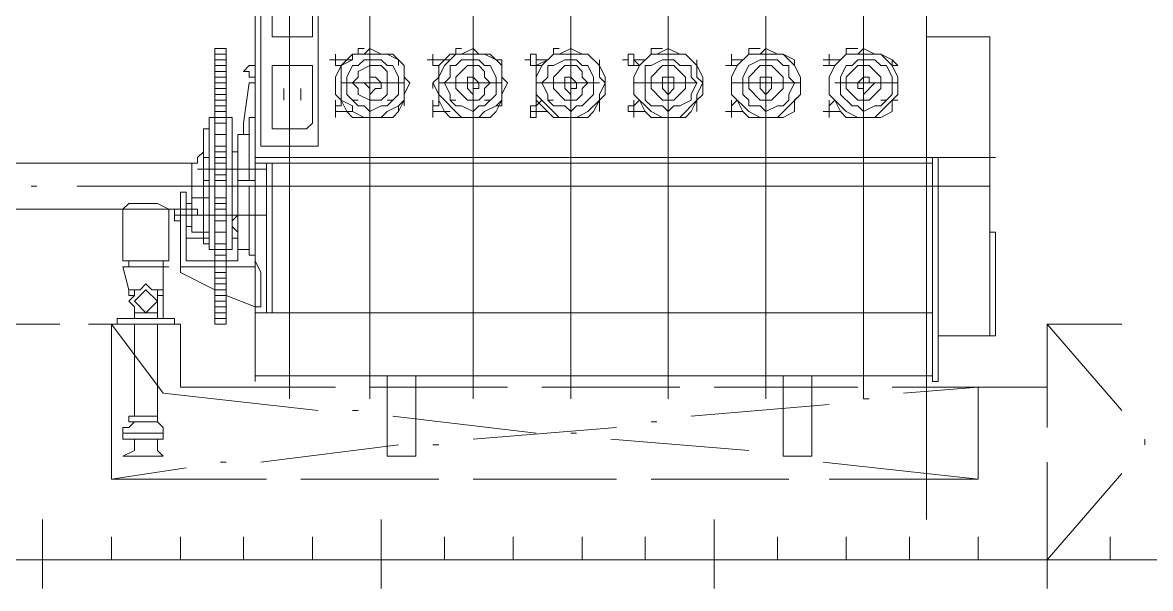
# Model space of a CAD drawing. Header units: millimetres. Extents: x -1005 to 294628, y -1154 to 182592.
# Drawn here: x 26256 to 39790, y -259 to 6525 of the extents above; entities that cross this region are included whole.
import ezdxf

# ---------------------------------------------------------------- set-up
doc = ezdxf.new("R2010")
doc.units = ezdxf.units.MM
doc.layers.add('PDF_Geomertry', color=7, linetype='Continuous')

msp = doc.modelspace()

# ---------------------------------------------------------------- linework, layer by layer
at = {"layer": 'PDF_Geomertry', "lineweight": 5}
for points in [[(30423, 15169), (30423, 2014)], [(31663, 14756), (31663, 2014)], [(32834, 14756), (32834, 2014)], [(34005, 14756), (34005, 2014)], [(35175, 14756), (35175, 2014)], [(36346, 14756), (36346, 2014), (36415, 2014)], [(37104, 12070), (37104, 567)], [(37930, 4907), (37930, 4907), (29046, 4907), (37104, 4907), (37104, 10623)], [(29046, 4907), (29046, 4907), (29046, 8970)], [(29459, 2014), (29459, 8970)], [(37242, 4907), (37930, 4907), (37104, 4907), (37104, 6422)], [(29046, 4907), (29046, 6353), (29046, 4562), (28839, 4562)], [(29046, 6353), (29046, 6353), (29046, 6215)], [(29252, 6353), (29252, 6353)], [(29734, 6353), (29734, 6353)], [(37862, 6353), (37862, 6353)], [(28563, 6215), (28563, 6215), (28701, 6215), (28701, 6215)], [(28563, 6146), (28701, 6146)], [(30010, 6146), (30010, 6077), (30010, 6146), (30010, 6077), (30010, 6146), (30010, 6009), (30010, 6146), (30010, 6009), (30079, 6009)], [(30354, 6215), (30354, 6215), (30285, 6215)], [(30285, 6215), (30285, 6146)], [(30423, 5320), (30423, 6215)], [(31181, 6077), (31181, 6146), (31181, 6077), (31181, 6146), (31181, 6009), (31181, 6146), (31181, 6009), (31250, 6009)], [(31181, 6146), (31181, 6146)], [(31525, 6215), (31525, 6215), (31456, 6215), (31456, 6146)], [(31663, 5320), (31663, 6215)], [(32489, 6009), (32420, 6009), (32420, 6146), (32420, 6009), (32352, 6009), (32352, 6146), (32420, 6146), (32352, 6146), (32420, 6146), (32420, 6077), (32420, 6077)], [(32352, 6146), (32352, 6077)], [(32696, 6215), (32696, 6215), (32627, 6215), (32627, 6146)], [(32834, 5320), (32834, 6215)], [(33936, 6215), (33936, 6215), (33798, 6215), (33798, 6146)], [(34005, 5320), (34005, 6215)], [(34831, 6009), (34762, 6009), (34762, 6146), (34762, 6009), (34762, 6146), (34762, 6077), (34762, 6077), (34762, 6146), (34762, 6077), (34762, 6146)], [(35107, 6215), (35107, 6215), (34969, 6215), (34969, 6146)], [(35175, 5320), (35175, 6215)], [(35933, 6077), (35933, 6146), (35933, 6009), (35933, 6146), (35933, 6009), (36002, 6009)], [(35933, 6146), (35933, 6146)], [(36277, 6215), (36277, 6215), (36140, 6215)], [(36140, 6215), (36140, 6146)], [(36346, 5320), (36346, 6215)], [(28908, 5182), (28908, 5182), (28908, 5320), (28977, 5802), (29046, 5802), (29046, 5871), (28977, 5871), (28977, 5940), (28908, 5940), (28977, 6009), (28977, 6009)], [(29046, 6009), (29046, 6009), (28977, 6009)], [(29252, 6009), (29252, 6009)], [(30010, 6077), (30010, 6077), (30079, 6077), (30010, 6077), (30216, 6077)], [(30079, 6077), (30079, 6077)], [(30216, 6009), (30285, 6009)], [(30423, 6009), (30423, 5940)], [(30699, 6009), (30630, 6009)], [(30836, 6009), (30836, 6009), (30767, 6077)], [(30767, 6077), (30767, 6009)], [(31181, 6077), (31181, 6077), (31112, 6077), (31112, 6077), (31181, 6077), (31387, 6077)], [(31181, 6009), (31181, 6009)], [(31387, 6009), (31456, 6009)], [(31663, 6009), (31663, 5940)], [(31869, 6009), (31801, 6009)], [(32007, 6077), (31938, 6077)], [(32007, 6009), (32007, 6009), (32007, 6077)], [(32007, 6009), (32007, 6009)], [(32352, 6009), (32420, 6009), (32420, 6009)], [(32420, 6077), (32420, 6077), (32558, 6077)], [(32558, 6009), (32627, 6009)], [(32834, 6009), (32834, 5940)], [(33040, 6009), (33040, 6009)], [(33178, 6009), (33178, 6009), (33178, 6077)], [(33178, 6077), (33178, 6009)], [(33591, 6009), (33591, 6009), (33522, 6009)], [(33591, 6077), (33591, 6077), (33729, 6077)], [(33591, 6009), (33591, 6009)], [(33798, 6009), (33798, 6009)], [(34005, 6009), (34005, 5940)], [(34211, 6009), (34211, 6009)], [(34349, 6009), (34349, 6009), (34349, 6077)], [(34349, 6077), (34349, 6009), (34349, 6009)], [(34349, 6009), (34349, 6009)], [(34693, 6077), (34693, 6077)], [(34762, 6077), (34762, 6077), (34900, 6077)], [(34969, 6009), (34969, 6009)], [(35175, 6009), (35175, 6009)], [(35382, 6009), (35382, 6009)], [(35520, 6009), (35520, 6009), (35520, 6077)], [(35520, 6077), (35520, 6009)], [(35933, 6077), (35933, 6077), (36071, 6077)], [(35933, 6009), (35933, 6009)], [(36140, 6009), (36140, 6009)], [(36346, 6009), (36346, 5940)], [(36622, 6009), (36553, 6009)], [(36691, 6009), (36760, 6009), (36691, 6077), (36691, 6077)], [(28563, 5940), (28701, 5940)], [(28563, 5733), (28701, 5733)], [(29046, 5802), (29046, 5802)], [(30010, 5802), (30010, 5802), (30010, 5733), (30010, 5733)], [(30010, 5802), (30010, 5802), (30010, 5733)], [(30079, 5802), (30836, 5802)], [(31181, 5733), (31181, 5733), (31181, 5802), (31181, 5802)], [(31181, 5802), (31181, 5802), (31181, 5733)], [(31250, 5802), (32007, 5802)], [(32420, 5802), (32420, 5802), (33178, 5802)], [(32420, 5802), (32420, 5802), (32420, 5733)], [(32420, 5733), (32420, 5733)], [(33591, 5802), (33591, 5802), (34349, 5802)], [(33591, 5802), (33591, 5802), (33591, 5733)], [(33591, 5733), (33591, 5733), (33591, 5802), (33591, 5802)], [(33591, 5802), (33591, 5802)], [(34762, 5802), (34762, 5802), (35589, 5802)], [(34762, 5802), (34762, 5802), (34762, 5733)], [(34762, 5733), (34762, 5733), (34762, 5802), (34762, 5802)], [(34762, 5802), (34762, 5802)], [(35933, 5733), (35933, 5733), (35933, 5802), (35933, 5802)], [(35933, 5802), (35933, 5802), (35933, 5733)], [(36002, 5802), (36760, 5802)], [(28563, 5664), (28701, 5664)], [(28563, 5595), (28701, 5595)], [(30010, 5595), (30010, 5389), (30010, 5458), (30010, 5458)], [(30010, 5526), (30010, 5526), (30079, 5526), (30079, 5595)], [(30216, 5595), (30285, 5595)], [(30699, 5595), (30630, 5595)], [(30767, 5458), (30767, 5526), (30836, 5595), (30836, 5595)], [(31181, 5595), (31181, 5389), (31181, 5458), (31181, 5458)], [(31181, 5526), (31181, 5526), (31250, 5526), (31250, 5595)], [(31387, 5595), (31456, 5595)], [(31869, 5595), (31801, 5595)], [(31938, 5526), (32007, 5526), (32007, 5595), (32007, 5595)], [(32420, 5595), (32420, 5389), (32420, 5458), (32558, 5458)], [(32420, 5526), (32420, 5526), (32489, 5595)], [(32558, 5595), (32627, 5595)], [(33040, 5595), (33040, 5595)], [(33660, 5595), (33591, 5526), (33591, 5458), (33729, 5458)], [(33591, 5595), (33591, 5389), (33591, 5458), (33591, 5389), (33591, 5458), (33591, 5389), (33591, 5458)], [(33798, 5595), (33798, 5595)], [(34211, 5595), (34211, 5595)], [(34349, 5458), (34349, 5526), (34349, 5595), (34349, 5526), (34349, 5595), (34349, 5595)], [(34762, 5595), (34762, 5389), (34762, 5458), (34693, 5458), (34762, 5458), (34900, 5458)], [(34762, 5526), (34762, 5526), (34831, 5595)], [(34969, 5595), (34969, 5595)], [(35382, 5595), (35382, 5595)], [(35520, 5458), (35520, 5526), (35520, 5595), (35520, 5595)], [(35933, 5595), (35933, 5389), (35933, 5458), (35864, 5458), (35933, 5458), (36071, 5458)], [(35933, 5526), (35933, 5526), (36002, 5595)], [(36140, 5595), (36140, 5595)], [(36622, 5595), (36553, 5595)], [(28563, 5526), (28701, 5526)], [(28563, 5458), (28701, 5458)], [(30010, 5458), (30010, 5458), (30216, 5458)], [(31181, 5526), (31181, 5526)], [(31181, 5458), (31181, 5458), (31387, 5458)], [(31181, 5458), (31181, 5389)], [(32352, 5526), (32352, 5526)], [(32352, 5458), (32352, 5389), (32420, 5389), (32420, 5458), (32420, 5389)], [(33178, 5526), (33178, 5526), (33178, 5458)], [(33522, 5458), (33591, 5458), (33522, 5458), (33522, 5526), (33591, 5526), (33591, 5526)], [(35933, 5526), (35933, 5526)], [(28701, 5389), (28563, 5389), (28701, 5389), (28770, 5389), (28770, 3805), (28701, 3805), (28563, 3805), (28495, 3805), (28495, 5389), (28563, 5389)], [(28563, 5320), (28701, 5320)], [(28977, 4631), (28977, 5389), (29046, 5389)], [(30354, 5389), (30354, 5389), (30285, 5389), (30285, 5389)], [(31525, 5389), (31525, 5389)], [(32627, 5389), (32696, 5389), (32696, 5389)], [(32627, 5389), (32627, 5389)], [(33798, 5389), (33798, 5389), (33936, 5389)], [(33936, 5389), (33936, 5389)], [(34969, 5389), (34969, 5389), (35107, 5389)], [(35107, 5389), (35107, 5389)], [(36277, 5389), (36277, 5389), (36140, 5389), (36140, 5389)], [(28977, 5182), (28839, 5182), (28839, 3805), (28977, 3805), (28977, 4562), (28977, 3736), (29046, 3736), (29046, 4907), (29046, 3667), (29046, 3667)], [(28563, 5044), (28701, 5044)], [(28426, 4975), (28357, 4907), (28357, 4838), (28288, 4838), (28288, 4287), (23604, 4287)], [(28839, 4975), (28839, 4975), (28839, 4149), (28839, 3736), (28839, 3667), (28701, 3667), (28563, 3667), (28219, 3667), (28219, 3736), (28219, 4493), (28150, 4493), (28150, 3529), (28563, 3322), (28701, 3322)], [(28495, 4631), (28426, 4631), (28426, 4700), (28426, 4838), (28426, 4907), (28495, 4907)], [(28426, 4631), (28426, 4907)], [(28563, 4975), (28701, 4975)], [(28563, 4907), (28701, 4907)], [(28770, 4975), (28839, 4975), (28839, 4975)], [(37173, 4907), (37173, 2220), (37242, 2220), (37242, 4907), (37242, 2703), (37242, 2703)], [(28288, 4838), (23604, 4838)], [(29183, 4769), (28357, 4769)], [(28701, 3254), (28563, 3254), (28701, 3254), (29046, 3116), (29114, 3116), (29114, 3185), (29114, 3529), (29046, 3667), (29046, 3047), (37173, 3047), (29252, 3047), (29252, 4838)], [(28563, 4838), (28701, 4838)], [(28563, 4769), (28701, 4769)], [(37173, 4838), (29046, 4838)], [(29183, 3047), (29183, 4838)], [(28563, 4700), (28701, 4700)], [(28563, 4631), (28701, 4631)], [(28977, 4562), (28839, 4562), (28839, 4631), (29046, 4631)], [(26428, 4562), (26359, 4562)], [(26910, 4562), (28563, 4562), (28701, 4562)], [(28495, 4562), (37862, 4562)], [(28150, 4424), (28150, 3942), (28150, 3942)], [(28150, 4424), (28150, 4424)], [(28150, 4356), (28150, 4356), (28150, 4080), (28150, 4011)], [(28288, 4356), (28288, 4080), (28219, 4080), (28219, 4080)], [(28219, 4356), (28219, 4356), (28288, 4356)], [(28563, 4424), (28701, 4424)], [(28563, 4356), (28701, 4356)], [(27461, 4287), (27737, 4287), (28012, 4287)], [(28150, 4287), (28081, 4287), (28081, 4149)], [(28081, 4287), (28081, 4287)], [(28081, 4218), (29183, 4218)], [(28219, 4287), (28219, 4287)], [(28426, 4218), (28357, 4218), (28357, 4287), (28288, 4287), (28288, 4287)], [(28495, 4287), (28495, 4287)], [(28563, 4287), (28701, 4287)], [(28563, 4218), (28701, 4218)], [(28839, 4011), (28839, 4011), (28770, 4080), (28770, 4149), (28839, 4218), (28839, 4149), (28839, 4149)], [(28150, 4149), (28081, 4149), (28081, 4149)], [(28219, 4149), (28219, 4149)], [(28288, 4149), (28288, 4149)], [(28495, 4149), (28495, 4149)], [(28563, 4149), (28701, 4149)], [(28219, 3942), (28219, 3942), (28495, 3942)], [(28770, 3942), (28839, 3942), (28839, 3942)], [(37862, 4011), (37930, 4011), (37930, 3942), (37930, 2840), (37930, 2771), (37862, 2771), (37862, 2771)], [(28563, 3873), (28701, 3873)], [(28563, 3805), (28701, 3805)], [(28977, 3805), (28977, 3805)], [(27530, 3598), (27530, 3667)], [(27944, 2978), (27944, 3254), (27944, 3322), (27944, 3598), (27944, 3667)], [(28563, 3736), (28701, 3736)], [(27530, 3322), (27461, 3598)], [(28012, 3598), (28012, 3598)], [(28563, 3598), (28701, 3598)], [(28563, 3529), (28701, 3529)], [(28563, 3391), (28701, 3391)], [(27599, 3322), (27530, 3322), (27530, 3254), (27599, 3254)], [(27875, 3322), (27944, 3322)], [(27875, 3254), (27944, 3254)], [(27599, 3116), (27599, 2978)], [(27875, 3116), (27875, 2978)], [(28563, 2978), (28701, 2978)], [(24982, 2909), (26704, 2909)], [(27048, 2909), (28150, 2909), (28150, 2152), (30010, 2152)], [(29183, 1050), (27324, 1050), (27324, 2909), (27944, 2083), (29803, 1876)], [(27599, 1807), (27599, 2909)], [(27875, 1807), (27875, 2909)], [(28563, 2909), (28563, 2909)], [(28701, 2909), (28701, 2909)], [(39446, 2909), (38550, 2909), (39446, 1876)], [(38550, 1669), (38550, 2909)], [(29046, 2634), (29046, 2427), (29046, 2427)], [(37242, 2634), (37242, 2634), (37242, 2427)], [(29046, 2220), (29046, 2220)], [(30974, 2289), (30974, 1325), (30630, 1325), (30630, 2289)], [(35726, 2289), (35726, 1325), (35382, 1325), (35382, 2289)], [(30423, 2152), (32076, 2152)], [(32489, 2152), (34142, 2152)], [(34556, 2152), (36277, 2152)], [(35933, 1050), (37724, 1050), (37724, 2152), (36828, 2083)], [(36691, 2152), (38550, 2152)], [(34280, 1807), (35933, 1945)], [(27530, 1738), (27530, 1807), (27875, 1807), (27875, 1738)], [(30216, 1876), (30285, 1876)], [(30699, 1807), (32420, 1601)], [(31663, 1532), (33385, 1669)], [(33798, 1738), (33867, 1738)], [(27461, 1601), (27944, 1601)], [(27875, 1532), (27875, 1394), (27944, 1325), (27461, 1325), (27599, 1394), (27599, 1532)], [(32834, 1601), (32903, 1601)], [(33316, 1532), (34969, 1394)], [(29114, 1256), (30767, 1463)], [(31181, 1463), (31250, 1463)], [(28632, 1256), (28701, 1256)], [(35382, 1325), (35451, 1325)], [(35864, 1256), (37724, 1050)], [(38550, 1256), (38550, 85), (39446, 1118)], [(27324, 1050), (28219, 1187)], [(29597, 1050), (31250, 1050)], [(31663, 1050), (33385, 1050)], [(33798, 1050), (35451, 1050)], [(26497, -259), (26497, 567)], [(30561, -259), (30561, 567)], [(34556, -259), (34556, 567)], [(38550, -259), (38550, 567)], [(27324, 85), (27324, 361)], [(28908, 85), (28908, 361)], [(29734, 85), (29734, 361)], [(31318, 85), (31318, 361)], [(32145, 85), (32145, 361)], [(33729, 85), (33729, 361)], [(35313, 85), (35313, 361)], [(36140, 85), (36140, 361)], [(36897, 85), (36897, 361)], [(37724, 85), (37724, 361)], [(39308, 85), (39308, 361)], [(21951, 85), (146547, 85)]]:
    msp.add_lwpolyline(points, dxfattribs=at)
for points in [[(29114, 7524), (29114, 5044), (29803, 5044), (29803, 7524)], [(29252, 6353), (29252, 7455)], [(29734, 6353), (29734, 7455)], [(37104, 6422), (37104, 4907)], [(29252, 6353), (29734, 6353)], [(37862, 6353), (37104, 6353)], [(37862, 4907), (37862, 6353)], [(28563, 6215), (28701, 6215), (28701, 2909), (28563, 2909)], [(28701, 6146), (28563, 6146)], [(30905, 5802), (30836, 5871), (30836, 6009), (30699, 6146), (30561, 6146), (30423, 6215), (30354, 6146), (30216, 6146), (30079, 6009), (30010, 5871), (30010, 5664), (30079, 5595), (30148, 5458), (30216, 5389), (30699, 5389), (30767, 5458), (30836, 5595), (30836, 5664), (30905, 5802)], [(30836, 5802), (30836, 6009), (30767, 6077), (30630, 6146), (30216, 6146), (30216, 6077), (30079, 6009), (30079, 5595), (30216, 5526), (30216, 5458), (30354, 5389), (30561, 5389), (30630, 5458), (30767, 5526), (30836, 5595), (30836, 5802)], [(32076, 5802), (32007, 5871), (32007, 6009), (31869, 6146), (31732, 6146), (31663, 6215), (31525, 6146), (31387, 6146), (31250, 6009), (31250, 5871), (31181, 5802), (31250, 5664), (31250, 5595), (31318, 5458), (31387, 5389), (31869, 5389), (31938, 5458), (32007, 5595), (32007, 5664), (32076, 5802)], [(32007, 5802), (32007, 6009), (31938, 6077), (31801, 6146), (31456, 6146), (31318, 6009), (31250, 5871), (31250, 5664), (31525, 5389), (31732, 5389), (31801, 5458), (31938, 5526), (32007, 5595), (32007, 5802)], [(33247, 5802), (33247, 5871), (33178, 6009), (33040, 6146), (32971, 6146), (32834, 6215), (32696, 6146), (32627, 6146), (32558, 6077), (32420, 6009), (32420, 5595), (32627, 5389), (33040, 5389), (33109, 5458), (33178, 5595), (33247, 5664), (33247, 5802)], [(33247, 5802), (33178, 5871), (33178, 6009), (33040, 6146), (32627, 6146), (32489, 6009), (32420, 5871), (32420, 5664), (32696, 5389), (32903, 5389), (33040, 5458), (33178, 5595), (33178, 5664), (33247, 5802)], [(33660, 6009), (33591, 6009), (33591, 6146), (33591, 6009), (33522, 6009), (33522, 6146), (33591, 6146), (33591, 6077)], [(34418, 5802), (34418, 5871), (34349, 6009), (34211, 6146), (34142, 6146), (34005, 6215), (33867, 6146), (33798, 6146), (33660, 6009), (33591, 5871), (33591, 5664), (33660, 5595), (33729, 5458), (33798, 5389), (34211, 5389), (34280, 5458), (34349, 5595), (34418, 5664), (34418, 5802)], [(34418, 5802), (34349, 5871), (34349, 6009), (34211, 6146), (33798, 6146), (33660, 6009), (33591, 5871), (33591, 5664), (33798, 5458), (33936, 5389), (34142, 5389), (34349, 5595), (34349, 5664), (34418, 5802)], [(35589, 5802), (35589, 5871), (35520, 6009), (35520, 6077), (35382, 6146), (35313, 6146), (35175, 6215), (35107, 6146), (34969, 6146), (34831, 6009), (34762, 5871), (34762, 5664), (34831, 5595), (34900, 5458), (34969, 5389), (35382, 5389), (35520, 5458), (35520, 5595), (35589, 5664), (35589, 5802)], [(35589, 5802), (35589, 5871), (35520, 6009), (35382, 6146), (34969, 6146), (34831, 6009), (34762, 5871), (34762, 5664), (34969, 5458), (35107, 5389), (35313, 5389), (35589, 5664), (35589, 5802)], [(36760, 5802), (36760, 5871), (36691, 6009), (36691, 6077), (36553, 6146), (36484, 6146), (36346, 6215), (36277, 6146), (36140, 6146), (36002, 6009), (35933, 5871), (35933, 5664), (36002, 5595), (36071, 5458), (36140, 5389), (36553, 5389), (36691, 5458), (36691, 5595), (36760, 5664), (36760, 5802)], [(36760, 5802), (36760, 5871), (36691, 6009), (36553, 6146), (36140, 6146), (36002, 6009), (35933, 5871), (35933, 5664), (36140, 5458), (36277, 5389), (36484, 5389), (36760, 5664), (36760, 5802)], [(35933, 6146), (35933, 6146)], [(28701, 6077), (28563, 6077)], [(28701, 6009), (28563, 6009)], [(29734, 6009), (29734, 5320), (29665, 5251), (29252, 5251), (29252, 5320), (29252, 6009), (29665, 6009)], [(29941, 6077), (30010, 6077), (29941, 6077)], [(30010, 6009), (30010, 6009)], [(30010, 6009), (30010, 6009)], [(30010, 6009), (30010, 6009)], [(30010, 6009), (30010, 6009)], [(30767, 5802), (30767, 5871), (30699, 6009), (30630, 6009), (30561, 6077), (30354, 6077), (30285, 6009), (30216, 6009), (30148, 5871), (30148, 5664), (30285, 5526), (30354, 5526), (30423, 5458), (30561, 5526), (30630, 5526), (30767, 5664), (30767, 5802)], [(30630, 5802), (30630, 5940), (30561, 6009), (30423, 6009), (30285, 5940), (30285, 5871), (30216, 5802), (30285, 5733), (30285, 5664), (30423, 5595), (30561, 5595), (30630, 5664), (30630, 5802)], [(30423, 5940), (30423, 6009)], [(30836, 6009), (30836, 6009)], [(31181, 6077), (31250, 6077)], [(31181, 6009), (31181, 6009)], [(31181, 6009), (31181, 6009)], [(31181, 6009), (31181, 6009)], [(31181, 6009), (31181, 6009)], [(31938, 5802), (31938, 5871), (31869, 6009), (31801, 6009), (31732, 6077), (31525, 6077), (31456, 6009), (31387, 6009), (31387, 5871), (31318, 5802), (31387, 5664), (31387, 5595), (31456, 5526), (31525, 5526), (31663, 5458), (31732, 5526), (31801, 5526), (31938, 5664), (31938, 5802)], [(31869, 5802), (31801, 5871), (31801, 5940), (31732, 6009), (31594, 6009), (31456, 5871), (31456, 5733), (31594, 5595), (31732, 5595), (31801, 5664), (31801, 5733), (31869, 5802)], [(31663, 5940), (31663, 6009)], [(32283, 6077), (32352, 6077), (32283, 6077)], [(32352, 6009), (32420, 6009)], [(32352, 6009), (32352, 6009)], [(32420, 6009), (32420, 6009)], [(33109, 5802), (33109, 5871), (33040, 6009), (32971, 6009), (32903, 6077), (32765, 6077), (32627, 6009), (32558, 6009), (32558, 5871), (32489, 5802), (32558, 5664), (32558, 5595), (32627, 5526), (32765, 5526), (32834, 5458), (32903, 5526), (32971, 5526), (33109, 5664), (33109, 5802)], [(33040, 5802), (32971, 5871), (32971, 5940), (32903, 6009), (32765, 6009), (32627, 5871), (32627, 5733), (32765, 5595), (32903, 5595), (32971, 5664), (32971, 5733), (33040, 5802)], [(32834, 5940), (32834, 6009)], [(33178, 6009), (33178, 6009)], [(33522, 6077), (33454, 6077), (33522, 6077)], [(33591, 6009), (33591, 6009)], [(33591, 6009), (33591, 6009)], [(34349, 5802), (34280, 5871), (34280, 6009), (34142, 6009), (34073, 6077), (33936, 6077), (33798, 6009), (33729, 6009), (33729, 5595), (33798, 5526), (33936, 5526), (34005, 5458), (34073, 5526), (34142, 5526), (34280, 5595), (34280, 5664), (34349, 5802)], [(34211, 5802), (34211, 5871), (34073, 6009), (33936, 6009), (33798, 5871), (33798, 5733), (33936, 5595), (34073, 5595), (34211, 5733), (34211, 5802)], [(34005, 5940), (34005, 6009)], [(34693, 6077), (34693, 6077)], [(34693, 6009), (34762, 6009)], [(34762, 6009), (34762, 6009)], [(34762, 6009), (34762, 6009)], [(34762, 6009), (34762, 6009)], [(35520, 5802), (35451, 5871), (35451, 6009), (35382, 6009), (35313, 6077), (35107, 6077), (34969, 6009), (34900, 5871), (34900, 5664), (34969, 5595), (34969, 5526), (35107, 5526), (35175, 5458), (35313, 5526), (35382, 5526), (35451, 5595), (35451, 5664), (35520, 5802)], [(35382, 5802), (35382, 5871), (35244, 6009), (35107, 6009), (34969, 5871), (34969, 5733), (35107, 5595), (35244, 5595), (35382, 5733), (35382, 5802)], [(35175, 5940), (35175, 6009)], [(35520, 6009), (35520, 6009)], [(35864, 6077), (35933, 6077), (35864, 6077)], [(35864, 6009), (35933, 6009)], [(35933, 6077), (35933, 6077)], [(35933, 6009), (35933, 6009)], [(35933, 6009), (35933, 6009)], [(36691, 5802), (36691, 5871), (36622, 6009), (36553, 6009), (36484, 6077), (36277, 6077), (36209, 6009), (36140, 6009), (36071, 5871), (36071, 5664), (36209, 5526), (36277, 5526), (36346, 5458), (36484, 5526), (36553, 5526), (36691, 5664), (36691, 5802)], [(36553, 5802), (36553, 5871), (36415, 6009), (36277, 6009), (36140, 5871), (36140, 5733), (36277, 5595), (36415, 5595), (36553, 5733), (36553, 5802)], [(36346, 5940), (36346, 6009)], [(28701, 5871), (28563, 5871)], [(30561, 5802), (30492, 5871), (30423, 5871), (30423, 5802), (30354, 5802), (30423, 5733), (30423, 5664), (30492, 5733), (30561, 5733), (30561, 5802)], [(31732, 5802), (31663, 5871), (31594, 5871), (31594, 5733), (31663, 5664), (31663, 5733), (31732, 5733), (31732, 5802)], [(32903, 5802), (32834, 5871), (32765, 5871), (32765, 5733), (32834, 5664), (32834, 5733), (32903, 5733), (32903, 5802)], [(34073, 5802), (34073, 5871), (33936, 5871), (33936, 5733), (34005, 5664), (34073, 5733), (34073, 5802)], [(35244, 5802), (35244, 5871), (35107, 5871), (35107, 5733), (35175, 5664), (35244, 5733), (35244, 5802)], [(36484, 5802), (36415, 5802), (36415, 5871), (36346, 5871), (36277, 5802), (36277, 5733), (36346, 5733), (36346, 5664), (36484, 5802)], [(28701, 5802), (28563, 5802)], [(29390, 5733), (29390, 5595), (29390, 5595), (29390, 5733)], [(29597, 5595), (29597, 5733), (29597, 5595)], [(30010, 5802), (30010, 5802)], [(30492, 5802), (30423, 5802), (30492, 5802)], [(31181, 5802), (31181, 5802)], [(31663, 5802), (31594, 5802), (31663, 5802)], [(32420, 5802), (32420, 5802)], [(32834, 5802), (32765, 5802), (32834, 5802)], [(34005, 5802), (33936, 5802), (34005, 5802)], [(35933, 5802), (35933, 5802)], [(30423, 5595), (30423, 5664), (30423, 5595)], [(30836, 5595), (30836, 5526)], [(31663, 5595), (31663, 5664), (31663, 5595)], [(32007, 5595), (32007, 5526)], [(32834, 5595), (32834, 5664), (32834, 5595)], [(33178, 5526), (33178, 5526), (33178, 5595)], [(34005, 5595), (34005, 5664), (34005, 5595)], [(35175, 5595), (35175, 5664), (35175, 5595)], [(35520, 5595), (35520, 5526)], [(36346, 5595), (36346, 5664), (36346, 5595)], [(36691, 5595), (36691, 5526), (36691, 5595), (36760, 5595)], [(30010, 5526), (30010, 5458)], [(30010, 5526), (30010, 5526)], [(30010, 5526), (30010, 5526)], [(30010, 5458), (30010, 5389)], [(30010, 5389), (30010, 5458)], [(31181, 5526), (31181, 5458)], [(31181, 5526), (31181, 5526)], [(31181, 5389), (31181, 5458)], [(31181, 5389), (31181, 5458)], [(32420, 5526), (32352, 5526)], [(32420, 5526), (32352, 5526), (32352, 5458), (32352, 5389), (32352, 5458), (32420, 5458)], [(32420, 5458), (32352, 5458)], [(33591, 5526), (33591, 5526)], [(34762, 5526), (34762, 5458)], [(34762, 5526), (34762, 5526)], [(34762, 5526), (34762, 5526)], [(34762, 5458), (34762, 5389)], [(34762, 5389), (34762, 5458)], [(35933, 5526), (35933, 5458)], [(35933, 5526), (35933, 5526)], [(35933, 5389), (35933, 5458), (35933, 5389)], [(30354, 5389), (30285, 5389)], [(31456, 5389), (31456, 5389), (31525, 5389)], [(32696, 5389), (32696, 5389)], [(33867, 5389), (33867, 5389)], [(35038, 5389), (35038, 5389)], [(36209, 5389), (36209, 5389)], [(28426, 5251), (28495, 5251), (28495, 3873), (28426, 3873), (28426, 5251)], [(28701, 5182), (28563, 5182)], [(37862, 2771), (37862, 4907)], [(27875, 4356), (28012, 4287), (28012, 3667), (27737, 3667), (27461, 3667), (27461, 4287), (27530, 4356), (27737, 4356)], [(28219, 4080), (28219, 4356)], [(28495, 4011), (28288, 4011), (28288, 4424), (28495, 4424)], [(28770, 4011), (28770, 4080)], [(28701, 4011), (28563, 4011)], [(27461, 3598), (28012, 3598)], [(28563, 3598), (28150, 3598)], [(29046, 3598), (28701, 3598)], [(27875, 3185), (27875, 3322), (27806, 3322), (27737, 3391), (27668, 3322), (27599, 3322), (27599, 3254), (27530, 3185), (27599, 3116), (27599, 3047), (27875, 3047), (27875, 3185)], [(28701, 3460), (28563, 3460)], [(27875, 3185), (27737, 3322), (27599, 3185), (27737, 3047), (27875, 3185)], [(28701, 3185), (28563, 3185)], [(28701, 3116), (28563, 3116)], [(28081, 2978), (27393, 2978), (27393, 2909), (28081, 2909)], [(28701, 3047), (28563, 3047)], [(28701, 3047), (28563, 3047)], [(28701, 2978), (28563, 2978)], [(29046, 2220), (29046, 3047)], [(37862, 2771), (37242, 2771)], [(29046, 2289), (37173, 2289)], [(27875, 1738), (27599, 1738), (27530, 1669), (27461, 1669), (27461, 1532), (27599, 1532), (27875, 1532), (27944, 1532), (27944, 1669)], [(27875, 1738), (27530, 1738)], [(39721, 1463), (39721, 1532)], [(28150, 361), (28150, 85)], [(32971, 361), (32971, 85)]]:
    msp.add_lwpolyline(points, close=True, dxfattribs=at)

doc.saveas('drawing.dxf')
